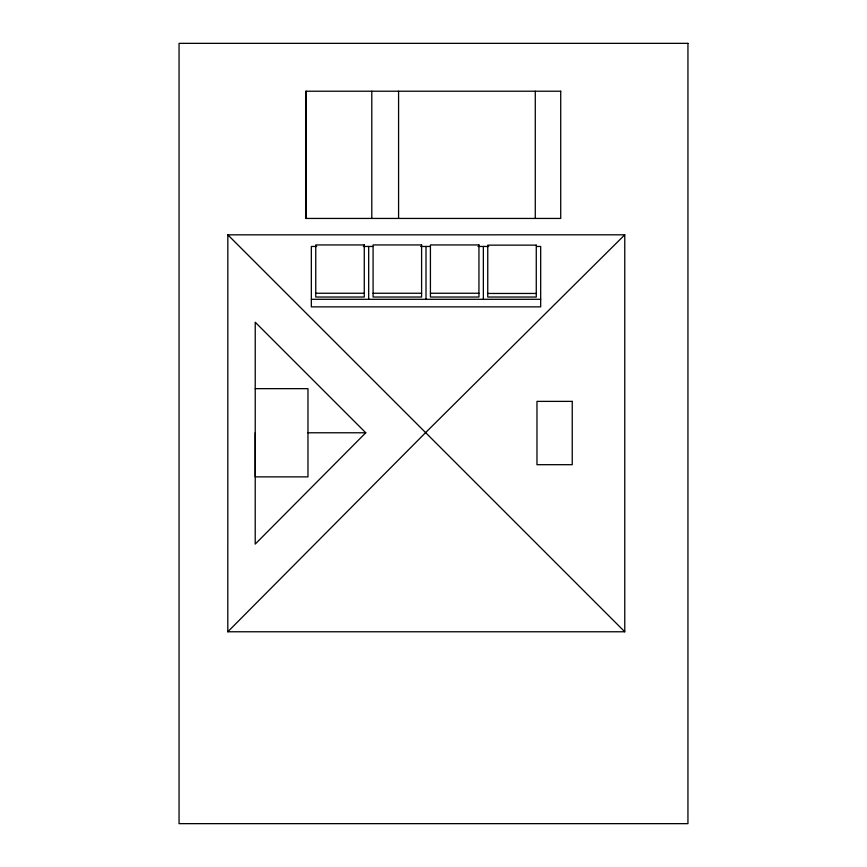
<?xml version="1.0" encoding="UTF-8"?>
<svg xmlns="http://www.w3.org/2000/svg" width="867" height="867" viewBox="0 0 867 867"><rect width="100%" height="100%" fill="white"/><g stroke="black" fill="none" stroke-linecap="round" stroke-linejoin="round"><path stroke-width="1.3" d="M227.804 631.772L227.837 234.838L624.771 234.816L624.771 631.772L227.804 631.772L425.61 432.611L624.739 234.838M255.223 432.763L255.212 544.086L365.766 432.774L255.234 322.242L255.223 476.872L307.969 476.872L307.969 388.665L255.223 388.665M316.672 246.456L311.34 246.456L311.34 306.864L540.683 306.864L540.683 246.456L536.684 246.456M363.349 246.456L372.68 246.456M420.679 246.456L430.01 246.456M478.01 246.456L488.685 246.456M315.751 293.252L364.27 293.252M373.092 293.252L421.6 293.252M430.422 293.252L478.942 293.252M487.753 293.458L536.272 293.458M311.34 299.299L540.683 299.299M307.969 432.774L365.766 432.774M227.804 234.816L624.771 631.772M535.275 91.219L535.275 218.441M483.353 246.456L483.353 299.299M426.011 246.456L426.011 299.299M398.582 91.219L398.582 218.441M371.791 91.219L371.791 218.441M368.681 246.456L368.681 299.299M306.279 91.219L306.279 218.441M687.943 43.35L179.057 43.35L179.057 823.65L687.943 823.65L687.943 43.35M560.721 91.219L305.639 91.219L305.639 218.441L560.721 218.441L560.721 91.219M364.27 244.938L315.751 244.938L315.751 297.034L364.27 297.034L364.27 244.938M421.6 244.938L373.092 244.938L373.092 297.034L421.6 297.034L421.6 244.938M478.942 244.938L430.422 244.938L430.422 297.034L478.942 297.034L478.942 244.938M536.272 245.144L487.753 245.144L487.753 297.034L536.272 297.034L536.272 245.144M572.242 401.378L536.966 401.378L536.966 464.69L572.242 464.69L572.242 401.378"/></g></svg>
